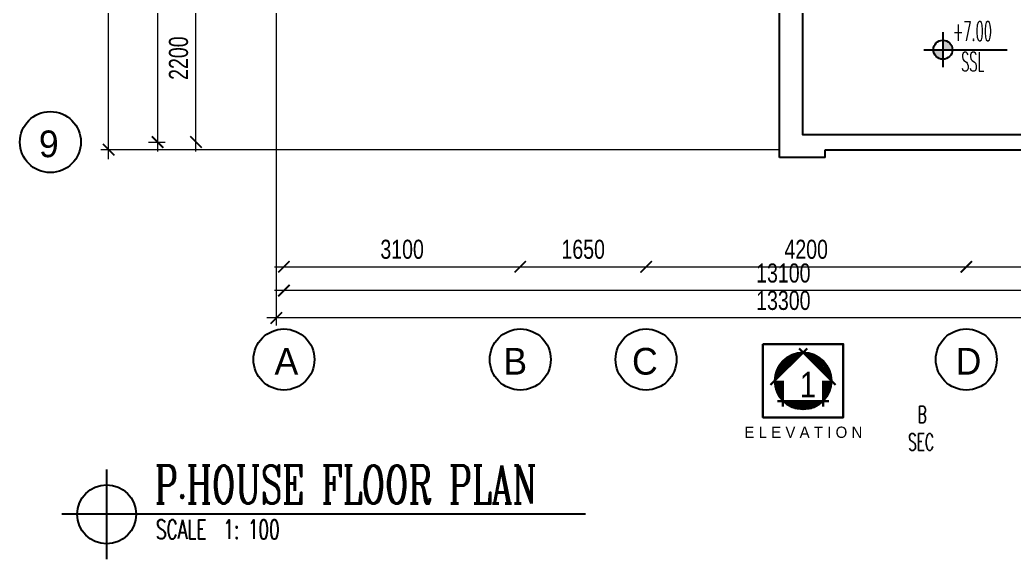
# Model space of a CAD drawing. Header units: metres. Extents: x 228262846 to 228432719, y 398618546 to 398687517.
# Drawn here: x 228336575 to 228349615, y 398661598 to 398668665 of the extents above; entities that cross this region are included whole.
import ezdxf

# ---------------------------------------------------------------- set-up
doc = ezdxf.new("R2010")
doc.units = ezdxf.units.M
doc.header["$LTSCALE"] = 10
doc.header["$MEASUREMENT"] = 0
doc.header["$PDMODE"] = 34
doc.linetypes.add('CENTER', pattern=[2, 1.25, -0.25, 0.25, -0.25])
doc.linetypes.add('DASHED2', pattern=[0.375, 0.25, -0.125])
for name, color, linetype, lineweight in [('A-DIM-15', 63, 'Continuous', 15), ('A-ELEV-03', 30, 'Continuous', 30), ('A-Handrail', 4, 'Continuous', 25), ('A-TXT-E', 3, 'Continuous', 30)]:
    doc.layers.add(name, color=color, linetype=linetype, lineweight=lineweight)
for name, color, linetype in [('AX', 1, 'CENTER'), ('ELEV-2', 136, 'Continuous'), ('LEVEL', 1, 'DASHED2'), ('SECTEXT', 10, 'Continuous'), ('tails', 11, 'Continuous'), ('TEX', 55, 'Continuous'), ('TEXT', 10, 'Continuous'), ('WALL-1', 7, 'Continuous')]:
    doc.layers.add(name, color=color, linetype=linetype)
doc.styles.add('ASA1', font='swissc.ttf')
doc.styles.add('EN-SCL-DIM', font='swisscl.ttf')
doc.styles.add('STYLE2', font='', dxfattribs={"height": 0.3})
doc.styles.add('STYLE5', font='romand.shx')
doc.styles.add('STYLE6', font='romanc.shx', dxfattribs={"width": 0.6})
doc.styles.add('WW', font='', dxfattribs={"height": 0.12})
doc.styles.get('STYLE2').set_extended_font_data('Andalus')
doc.styles.get('WW').set_extended_font_data('Andalus')
doc.dimstyles.new('ZFP-100$0', dxfattribs={"dimscale": 100, "dimtxt": 2.5, "dimasz": 1.5, "dimexe": 1, "dimexo": 1, "dimgap": 1, "dimtad": 1, "dimdec": 0, "dimzin": 0, "dimdsep": 46, "dimtxsty": 'EN-SCL-DIM', "dimblk": 'ARCHTICK', "dimcen": 2, "dimdle": 1.25, "dimclrd": 256, "dimclre": 256, "dimclrt": 2, "dimadec": 3, "dimazin": 2, "dimtfac": 1, "dimtdec": 0, "dimtix": 1, "dimtmove": 2, "dimatfit": 0, "dimldrblk": 'ARCHTICK', "dimfxl": 1, "dimtolj": 1, "dimtzin": 0, "dimlwd": -1, "dimlwe": -1, "dimarcsym": 0})

# ---------------------------------------------------------------- blocks, each defined once
blk = doc.blocks.new('*X29')
at = {"color": 0}
for p, q in [((-3.2, -8.337828901435925), (-3.2, -8.28664385356012)), ((-3.186045572304301, -8.28), (-3.07317637412162, -8.28)), ((-3.18, -8.337828901435925), (-3.18, -8.277409329085401)), ((-3.16, -8.337828901435925), (-3.16, -8.269999465063828)), ((-3.14, -8.337828901435925), (-3.14, -8.264264423550038)), ((-3.12, -8.337828901435925), (-3.12, -8.260099378763938)), ((-3.119412672034469, -8.26), (-3.07317637412162, -8.26)), ((-3.1, -8.337828901435925), (-3.1, -8.25743365613065)), ((-3.08, -8.337828901435925), (-3.08, -8.256224248070723)), ((-3.067169996740163, -8.26), (-3.026940076208711, -8.26)), ((-3.06, -8.267226410434557), (-3.06, -8.256452187541706)), ((-3.047326128736554, -8.28), (-2.960307175938913, -8.28)), ((-3.04, -8.28738377088098), (-3.04, -8.258121023859886)), ((-3.02, -8.307541131327405), (-3.02, -8.261257104456154)), ((-3, -8.327698491773829), (-3, -8.26591171638142)), ((-2.98, -8.347855852220253), (-2.98, -8.272165510852782)), ((-2.96, -8.368013212666677), (-2.96, -8.280136162735769)), ((-2.94, -8.3881705731131), (-2.94, -8.289991145331731)), ((-3.305012003753883, -8.38), (-3.270388989028592, -8.38)), ((-3.3, -8.5350415163429), (-3.3, -8.372755738468566)), ((-3.290307897658096, -8.36), (-3.270388989028592, -8.36)), ((-3.28, -8.5350415163429), (-3.28, -8.347932941618456)), ((-3.272536444997298, -8.34), (-3.270388989028592, -8.34)), ((-3.26, -8.337828901435925), (-3.26, -8.32796046030314)), ((-3.250779237853694, -8.32), (-3.07317637412162, -8.32)), ((-3.24, -8.337828901435925), (-3.24, -8.311534226068785)), ((-3.223313366738756, -8.3), (-3.07317637412162, -8.3)), ((-3.22, -8.337828901435925), (-3.22, -8.297916119472779)), ((-3.027482260732944, -8.3), (-2.923039381504464, -8.3)), ((-3.007638392729336, -8.32), (-2.895573510389529, -8.32)), ((-2.987794524725727, -8.34), (-2.873816303245941, -8.34)), ((-2.967950656722119, -8.36), (-2.856044850585143, -8.36)), ((-2.948106788718509, -8.38), (-2.841340744489357, -8.38)), ((-2.92, -8.408327933559525), (-2.92, -8.301969361489844)), ((-2.9, -8.428485294005949), (-2.9, -8.316419526591224)), ((-2.88, -8.448642654452373), (-2.88, -8.33387362765756)), ((-2.86, -8.468800014898797), (-2.86, -8.355204188534538)), ((-2.84, -8.488957375345219), (-2.84, -8.382023839232092)), ((-3.34659192312271, -8.48), (-3.270388989028592, -8.48)), ((-3.34179208807345, -8.46), (-3.270388989028592, -8.46)), ((-3.34, -8.5350415163429), (-3.34, -8.45385787494879)), ((-3.335383813238315, -8.44), (-3.270388989028592, -8.44)), ((-3.327245420788898, -8.42), (-3.270388989028592, -8.42)), ((-3.32, -8.5350415163429), (-3.32, -8.405181096410026)), ((-3.317203872204733, -8.4), (-3.270388989028592, -8.4)), ((-2.9282629207149, -8.4), (-2.829148876038507, -8.4)), ((-2.908419052711292, -8.42), (-2.819107327454342, -8.42)), ((-2.888575184707684, -8.44), (-2.810968935004924, -8.44)), ((-2.868731316704074, -8.46), (-2.804560660169789, -8.46)), ((-2.848887448700466, -8.48), (-2.799760825120529, -8.48)), ((-2.82, -8.509114735791643), (-2.82, -8.418048548419511)), ((-2.8, -8.529272096238067), (-2.8, -8.478824974483244)), ((-3.352033047695547, -8.540000000000001), (-3.270388989028592, -8.540000000000001)), ((-3.351671228190774, -8.52), (-3.270388989028592, -8.52)), ((-3.35095813207277, -8.56), (-3.270388989028592, -8.56)), ((-3.349867037298539, -8.5), (-3.270388989028592, -8.5)), ((-3.34842964967733, -8.58), (-3.270388989028592, -8.58)), ((-3.34, -8.616225157737011), (-3.34, -8.5350415163429)), ((-3.32, -8.664901936275776), (-3.32, -8.5350415163429)), ((-3.3, -8.697327294217235), (-3.3, -8.5350415163429)), ((-3.28, -8.722150091067345), (-3.28, -8.5350415163429)), ((-2.84, -8.688059193453709), (-2.84, -8.581125657340582)), ((-2.838883130215809, -8.58), (-2.79792309856591, -8.58)), ((-2.829043580696857, -8.5), (-2.7964857109447, -8.5)), ((-2.82, -8.65203448426629), (-2.82, -8.56096829689416)), ((-2.8190392622122, -8.56), (-2.795394616170469, -8.56)), ((-2.809199712693249, -8.52), (-2.794681520052465, -8.52)), ((-2.8, -8.591258058202557), (-2.8, -8.540810936447736)), ((-2.799195394208592, -8.540000000000001), (-2.794319700547693, -8.540000000000001)), ((-3.344406951966124, -8.6), (-3.270388989028592, -8.6)), ((-3.338822166506102, -8.620000000000001), (-3.270388989028592, -8.620000000000001)), ((-3.331574028262085, -8.64), (-3.270388989028592, -8.64)), ((-3.322517522588959, -8.66), (-3.270388989028592, -8.66)), ((-3.311446533757122, -8.68), (-3.270388989028592, -8.68)), ((-2.94, -8.78009188735407), (-2.94, -8.681912459572702)), ((-2.938102470233853, -8.68), (-2.834906214486117, -8.68)), ((-2.92, -8.768113671195957), (-2.92, -8.661755099126278)), ((-2.918258602230244, -8.66), (-2.82383522565428, -8.66)), ((-2.9, -8.753663506094577), (-2.9, -8.641597738679854)), ((-2.898414734226636, -8.64), (-2.814778719981154, -8.64)), ((-2.88, -8.73620940502824), (-2.88, -8.62144037823343)), ((-2.878570866223027, -8.620000000000001), (-2.807530581737137, -8.620000000000001)), ((-2.86, -8.714878844151263), (-2.86, -8.601283017787006)), ((-2.858726998219417, -8.6), (-2.801945796277115, -8.6)), ((-3.298063745101947, -8.700000000000001), (-3.270388989028592, -8.700000000000001)), ((-3.281925003530676, -8.72), (-3.270388989028592, -8.72)), ((-3.26232618494328, -8.74), (-3.07317637412162, -8.74)), ((-3.26, -8.74212257238266), (-3.26, -8.732254131249874)), ((-3.24, -8.758548806617016), (-3.24, -8.732254131249874)), ((-3.238037866252397, -8.76), (-3.07317637412162, -8.76)), ((-3.22, -8.772166913213022), (-3.22, -8.732254131249874)), ((-3.206521686155086, -8.78), (-3.07317637412162, -8.78)), ((-3.2, -8.783439179125681), (-3.2, -8.732254131249874)), ((-3.18, -8.7926737036004), (-3.18, -8.732254131249874)), ((-3.16, -8.800083567621973), (-3.16, -8.732254131249874)), ((-3.14, -8.805818609135763), (-3.14, -8.732254131249874)), ((-3.12, -8.809983653921863), (-3.12, -8.732254131249874)), ((-3.1, -8.812649376555152), (-3.1, -8.732254131249874)), ((-3.08, -8.813858784615078), (-3.08, -8.732254131249874)), ((-3.037321810251896, -8.78), (-2.939831062088132, -8.78)), ((-3.02, -8.808825928229645), (-3.02, -8.762541901358398)), ((-3.017477942248287, -8.76), (-2.908314881990825, -8.76)), ((-3, -8.80417131630438), (-3, -8.742384540911974)), ((-2.997634074244679, -8.74), (-2.884026563299944, -8.74)), ((-2.98, -8.79791752183302), (-2.98, -8.72222718046555)), ((-2.977790206241071, -8.72), (-2.864427744712563, -8.72)), ((-2.96, -8.789946869950032), (-2.96, -8.702069820019126)), ((-2.957946338237463, -8.700000000000001), (-2.848289003141292, -8.700000000000001)), ((-3.160254688844735, -8.8), (-3.07317637412162, -8.8)), ((-3.06, -8.813630845144097), (-3.06, -8.802856622251246)), ((-3.057165678255506, -8.8), (-2.986098059398472, -8.8)), ((-3.04, -8.811962008825915), (-3.04, -8.782699261804822))]:
    blk.add_line(p, q, dxfattribs=at)
blk = doc.blocks.new('A$C013603BD')
at = {"layer": 'ELEV-2'}
h = blk.add_hatch(color=256, dxfattribs=at)
h.paths.add_polyline_path([(0.3731527690019902, 0.2308626334471455, 0.4142135623725623), (0.2481527690019902, 0.3558626334471455), (0.2481527690019902, 0.2308626334471455)])
h.paths.add_polyline_path([(0.2481527690019902, 0.2308626334471455), (0.1231527690019902, 0.2308626334471455, 0.4142135623736278), (0.2481527690019902, 0.1058626334471455)])
at = {"layer": 'LEVEL', "linetype": 'Continuous'}
for p, q in [((0.2507064721903589, -3.66115955330315e-07), (0.2507064721903589, 0.4617256330103601)), ((-6.397763172572013e-07, 0.2308626334471455), (1.091715415567251, 0.2308626334471455))]:
    blk.add_line(p, q, dxfattribs=at)
blk.add_circle((0.2481527690019902, 0.2308626334471455), 0.125, dxfattribs=at)
blk = doc.blocks.new('_ArchTick')
at = {"color": 0, "linetype": 'ByBlock', "const_width": 0.15}
blk.add_lwpolyline([(-0.5, -0.5), (0.5, 0.5)], dxfattribs=at)
blk = doc.blocks.new('*D74')
at = {"layer": 'A-DIM-15', "transparency": 16777216}
for p, q in [((228355456.4890442, 398681988.6193237), (228355456.4890442, 398666838.6193237)), ((228349238.2415771, 398681863.6193237), (228355556.4890442, 398681863.6193237)), ((228353338.2416077, 398666963.6193237), (228355556.4890442, 398666963.6193237))]:
    blk.add_line(p, q, dxfattribs=at)
at = {"layer": 'Defpoints', "color": 0, "transparency": 16777216}
for p in [(228349138.2415771, 398681863.6193237), (228353238.2416077, 398666963.6193237), (228355456.4890442, 398666963.6193237)]:
    blk.add_point(p, dxfattribs=at)
at = {"layer": 'A-DIM-15', "transparency": 16777216, "xscale": 150, "yscale": 150, "zscale": 150}
for p, rotation in [((228355456.4890442, 398681863.6193237), 90), ((228355456.4890442, 398666963.6193237), 270)]:
    blk.add_blockref('_ArchTick', p, dxfattribs=dict(at, rotation=rotation))
at = {"layer": 'A-DIM-15', "color": 2, "transparency": 16777216, "insert": (228355228.4582447, 398674413.6193238), "char_height": 250, "attachment_point": 5, "rotation": 90, "style": 'EN-SCL-DIM'}
blk.add_mtext('\\A1;14900', dxfattribs=at)
blk = doc.blocks.new('*D84')
at = {"layer": 'A-DIM-15', "transparency": 16777216}
for p, q in [((228337738.7892456, 398666838.6193237), (228337738.7892456, 398681988.6193237)), ((228339838.2415771, 398681863.6193237), (228337638.7892456, 398681863.6193237)), ((228346538.2415771, 398666963.6193237), (228337638.7892456, 398666963.6193237))]:
    blk.add_line(p, q, dxfattribs=at)
at = {"layer": 'Defpoints', "color": 0, "transparency": 16777216}
for p in [(228337738.7892456, 398681863.6193237), (228339938.2415771, 398681863.6193237), (228346638.2415771, 398666963.6193237)]:
    blk.add_point(p, dxfattribs=at)
at = {"layer": 'A-DIM-15', "transparency": 16777216, "xscale": 150, "yscale": 150, "zscale": 150}
for p, rotation in [((228337738.7892456, 398681863.6193237), 90), ((228337738.7892456, 398666963.6193237), 270)]:
    blk.add_blockref('_ArchTick', p, dxfattribs=dict(at, rotation=rotation))
at = {"layer": 'A-DIM-15', "color": 2, "transparency": 16777216, "insert": (228337510.7584461, 398674413.6193238), "char_height": 250, "attachment_point": 5, "rotation": 90, "style": 'EN-SCL-DIM'}
blk.add_mtext('\\A1;14900', dxfattribs=at)
blk = doc.blocks.new('*D85')
at = {"layer": 'A-DIM-15', "transparency": 16777216}
for p, q in [((228338380.8482971, 398681888.6192627), (228338380.8482971, 398666938.6193848)), ((228338260.3522034, 398681763.6192627), (228338480.8482971, 398681763.6192627)), ((228338260.3522034, 398667063.6193848), (228338480.8482971, 398667063.6193848))]:
    blk.add_line(p, q, dxfattribs=at)
at = {"layer": 'Defpoints', "color": 0, "transparency": 16777216}
for p in [(228338160.3522034, 398681763.6192627), (228338160.3522034, 398667063.6193848), (228338380.8482971, 398667063.6193848)]:
    blk.add_point(p, dxfattribs=at)
at = {"layer": 'A-DIM-15', "transparency": 16777216, "xscale": 150, "yscale": 150, "zscale": 150}
for p, rotation in [((228338380.8482971, 398681763.6192627), 90), ((228338380.8482971, 398667063.6193848), 270)]:
    blk.add_blockref('_ArchTick', p, dxfattribs=dict(at, rotation=rotation))
at = {"layer": 'A-DIM-15', "color": 2, "transparency": 16777216, "insert": (228338152.8174976, 398674413.6193238), "char_height": 250, "attachment_point": 5, "rotation": 90, "style": 'EN-SCL-DIM'}
blk.add_mtext('\\A1;14700', dxfattribs=at)
blk = doc.blocks.new('*D86')
at = {"layer": 'A-DIM-15', "transparency": 16777216}
blk.add_line((228338884.7289429, 398666938.6193848), (228338884.7289429, 398669388.6192627), dxfattribs=at)
at = {"layer": 'Defpoints', "color": 0, "transparency": 16777216}
for p in [(228338884.7289429, 398669263.6192627), (228338884.7289429, 398669263.6192627), (228338884.7289429, 398667063.6193848)]:
    blk.add_point(p, dxfattribs=at)
at = {"layer": 'A-DIM-15', "transparency": 16777216, "xscale": 150, "yscale": 150, "zscale": 150}
for p, rotation in [((228338884.7289429, 398669263.6192627), 90), ((228338884.7289429, 398667063.6193848), 270)]:
    blk.add_blockref('_ArchTick', p, dxfattribs=dict(at, rotation=rotation))
at = {"layer": 'A-DIM-15', "color": 2, "transparency": 16777216, "insert": (228338656.6981433, 398668163.6193238), "char_height": 250, "attachment_point": 5, "rotation": 90, "style": 'EN-SCL-DIM'}
blk.add_mtext('\\A1;2200', dxfattribs=at)
blk = doc.blocks.new('*D93')
at = {"layer": 'A-DIM-15', "transparency": 16777216}
for p, q in [((228339938.2415771, 398675449.1098633), (228339938.2415771, 398664658.6900635)), ((228353238.2416077, 398667049.1098633), (228353238.2416077, 398664658.6900635)), ((228353363.2416077, 398664758.6900635), (228339813.2415771, 398664758.6900635))]:
    blk.add_line(p, q, dxfattribs=at)
at = {"layer": 'Defpoints', "color": 0, "transparency": 16777216}
for p in [(228339938.2415771, 398675549.1098633), (228353238.2416077, 398667149.1098633), (228339938.2415771, 398664758.6900635)]:
    blk.add_point(p, dxfattribs=at)
at = {"layer": 'A-DIM-15', "transparency": 16777216, "xscale": 150, "yscale": 150, "zscale": 150, "rotation": 180}
blk.add_blockref('_ArchTick', (228339938.2415771, 398664758.6900635), dxfattribs=at)
at = {"layer": 'A-DIM-15', "transparency": 16777216, "xscale": 150, "yscale": 150, "zscale": 150}
blk.add_blockref('_ArchTick', (228353238.2416077, 398664758.6900635), dxfattribs=at)
at = {"layer": 'A-DIM-15', "color": 2, "transparency": 16777216, "insert": (228346588.2415924, 398664986.8846899), "char_height": 250, "attachment_point": 5, "style": 'EN-SCL-DIM'}
blk.add_mtext('\\A1;13300', dxfattribs=at)
blk = doc.blocks.new('*D94')
at = {"layer": 'A-DIM-15', "transparency": 16777216}
blk.add_line((228353263.2415771, 398665117.5268555), (228339913.2415771, 398665117.5268555), dxfattribs=at)
at = {"layer": 'Defpoints', "color": 0, "transparency": 16777216}
for p in [(228340038.2415771, 398665117.5268555), (228340038.2415771, 398665117.5268555), (228353138.2415771, 398665117.5268555)]:
    blk.add_point(p, dxfattribs=at)
at = {"layer": 'A-DIM-15', "transparency": 16777216, "xscale": 150, "yscale": 150, "zscale": 150, "rotation": 180}
blk.add_blockref('_ArchTick', (228340038.2415771, 398665117.5268555), dxfattribs=at)
at = {"layer": 'A-DIM-15', "transparency": 16777216, "xscale": 150, "yscale": 150, "zscale": 150}
blk.add_blockref('_ArchTick', (228353138.2415771, 398665117.5268555), dxfattribs=at)
at = {"layer": 'A-DIM-15', "color": 2, "transparency": 16777216, "insert": (228346588.2415771, 398665345.7214819), "char_height": 250, "attachment_point": 5, "style": 'EN-SCL-DIM'}
blk.add_mtext('\\A1;13100', dxfattribs=at)
blk = doc.blocks.new('*D95')
at = {"layer": 'A-DIM-15', "transparency": 16777216}
blk.add_line((228339913.2415771, 398665428.8219604), (228343263.2415771, 398665428.8219604), dxfattribs=at)
at = {"layer": 'Defpoints', "color": 0, "transparency": 16777216}
for p in [(228340038.2415771, 398665428.8219604), (228343138.2415771, 398665428.8219604), (228343138.2415771, 398665428.8219604)]:
    blk.add_point(p, dxfattribs=at)
at = {"layer": 'A-DIM-15', "transparency": 16777216, "xscale": 150, "yscale": 150, "zscale": 150, "rotation": 180}
blk.add_blockref('_ArchTick', (228340038.2415771, 398665428.8219604), dxfattribs=at)
at = {"layer": 'A-DIM-15', "transparency": 16777216, "xscale": 150, "yscale": 150, "zscale": 150}
blk.add_blockref('_ArchTick', (228343138.2415771, 398665428.8219604), dxfattribs=at)
at = {"layer": 'A-DIM-15', "color": 2, "transparency": 16777216, "insert": (228341588.2415771, 398665657.0165869), "char_height": 250, "attachment_point": 5, "style": 'EN-SCL-DIM'}
blk.add_mtext('\\A1;3100', dxfattribs=at)
blk = doc.blocks.new('*D96')
at = {"layer": 'A-DIM-15', "transparency": 16777216}
blk.add_line((228343013.2415771, 398665428.8219604), (228344913.2415771, 398665428.8219604), dxfattribs=at)
at = {"layer": 'Defpoints', "color": 0, "transparency": 16777216}
for p in [(228343138.2415771, 398665428.8219604), (228344788.2415771, 398665428.8219604), (228344788.2415771, 398665428.8219604)]:
    blk.add_point(p, dxfattribs=at)
at = {"layer": 'A-DIM-15', "transparency": 16777216, "xscale": 150, "yscale": 150, "zscale": 150, "rotation": 180}
blk.add_blockref('_ArchTick', (228343138.2415771, 398665428.8219604), dxfattribs=at)
at = {"layer": 'A-DIM-15', "transparency": 16777216, "xscale": 150, "yscale": 150, "zscale": 150}
blk.add_blockref('_ArchTick', (228344788.2415771, 398665428.8219604), dxfattribs=at)
at = {"layer": 'A-DIM-15', "color": 2, "transparency": 16777216, "insert": (228343963.2415771, 398665656.8527599), "char_height": 250, "attachment_point": 5, "style": 'EN-SCL-DIM'}
blk.add_mtext('\\A1;1650', dxfattribs=at)
blk = doc.blocks.new('*D97')
at = {"layer": 'A-DIM-15', "transparency": 16777216}
blk.add_line((228344663.2415771, 398665428.8219604), (228349113.2416077, 398665428.8219604), dxfattribs=at)
at = {"layer": 'Defpoints', "color": 0, "transparency": 16777216}
for p in [(228344788.2415771, 398665428.8219604), (228348988.2416077, 398665428.8219604), (228348988.2416077, 398665428.8219604)]:
    blk.add_point(p, dxfattribs=at)
at = {"layer": 'A-DIM-15', "transparency": 16777216, "xscale": 150, "yscale": 150, "zscale": 150, "rotation": 180}
blk.add_blockref('_ArchTick', (228344788.2415771, 398665428.8219604), dxfattribs=at)
at = {"layer": 'A-DIM-15', "transparency": 16777216, "xscale": 150, "yscale": 150, "zscale": 150}
blk.add_blockref('_ArchTick', (228348988.2416077, 398665428.8219604), dxfattribs=at)
at = {"layer": 'A-DIM-15', "color": 2, "transparency": 16777216, "insert": (228346888.2415924, 398665656.8527599), "char_height": 250, "attachment_point": 5, "style": 'EN-SCL-DIM'}
blk.add_mtext('\\A1;4200', dxfattribs=at)
blk = doc.blocks.new('*D98')
at = {"layer": 'A-DIM-15', "transparency": 16777216}
blk.add_line((228348863.2416077, 398665428.8219604), (228353263.2415771, 398665428.8219604), dxfattribs=at)
at = {"layer": 'Defpoints', "color": 0, "transparency": 16777216}
for p in [(228348988.2416077, 398665428.8219604), (228353138.2415771, 398665428.8219604), (228353138.2415771, 398665428.8219604)]:
    blk.add_point(p, dxfattribs=at)
at = {"layer": 'A-DIM-15', "transparency": 16777216, "xscale": 150, "yscale": 150, "zscale": 150, "rotation": 180}
blk.add_blockref('_ArchTick', (228348988.2416077, 398665428.8219604), dxfattribs=at)
at = {"layer": 'A-DIM-15', "transparency": 16777216, "xscale": 150, "yscale": 150, "zscale": 150}
blk.add_blockref('_ArchTick', (228353138.2415771, 398665428.8219604), dxfattribs=at)
at = {"layer": 'A-DIM-15', "color": 2, "transparency": 16777216, "insert": (228351063.2415924, 398665656.8527599), "char_height": 250, "attachment_point": 5, "style": 'EN-SCL-DIM'}
blk.add_mtext('\\A1;4150', dxfattribs=at)
blk = doc.blocks.new('A$C1AEC757C')
at = {"layer": 'TEXT'}
blk.add_line((0.3871245074615217, 1.174248983694383), (0.3871245074615217, 2.900571871577995e-08), dxfattribs=at)
blk.add_circle((0.3871245074615217, 0.5871245063791548), 0.3871244773463332, dxfattribs=at)

msp = doc.modelspace()

# ---------------------------------------------------------------- linework, layer by layer
at = {"layer": 'A-ELEV-03', "color": 3}
for p, q in [((228346900.0404968, 398664358.387207), (228346422.0788879, 398663884.1568604)), ((228346794.8182983, 398664358.387207), (228347272.7799072, 398663884.1568604)), ((228346583.8547058, 398663595.9750366), (228346583.8547058, 398663933.4359741)), ((228347111.0040283, 398663933.4359741), (228347111.0040283, 398663595.9750366)), ((228347184.8903503, 398663669.8612671), (228346509.9684448, 398663669.8612671))]:
    msp.add_line(p, q, dxfattribs=at)
msp.add_lwpolyline([(228346320.7877502, 398664416.4014282), (228347374.0710449, 398664416.4014282), (228347374.0710449, 398663454.9375), (228346320.7877502, 398663454.9375)], close=True, dxfattribs=at)
msp.add_circle((228346847.4293823, 398663933.4359741), 371.2499999999999, dxfattribs=at)
at = {"layer": 'A-Handrail'}
for p, q in [((228346538.2415161, 398666863.6196899), (228346538.2414856, 398669163.6193237)), ((228347138.2415161, 398666863.6196899), (228346538.2415161, 398666863.6196899)), ((228347138.2414856, 398666963.6193237), (228353238.2416077, 398666963.6193237)), ((228347138.2415161, 398666863.6196899), (228347138.2414856, 398666963.6193237))]:
    msp.add_line(p, q, dxfattribs=at)
msp.add_lwpolyline([(228346838.2415161, 398669163.6193237), (228346838.2415466, 398667163.6193848), (228353038.2416077, 398667163.6193848), (228353038.2416077, 398681663.6193848), (228340138.2415466, 398681663.6193848), (228340138.2415466, 398675563.6193237), (228344038.2415771, 398675563.6193237)], dxfattribs=at)
at = {"layer": 'AX', "linetype": 'ByBlock', "ltscale": 0.1}
for centre in [(228336975.1455078, 398667063.6192627), (228340038.2415771, 398664214.0393066), (228343138.2415771, 398664214.0393066), (228344788.2415771, 398664214.0393066), (228348988.2416077, 398664214.0393066)]:
    msp.add_circle(centre, 399.9999999999986, dxfattribs=at)
at = {"layer": 'TEXT'}
msp.add_line((228343993.6547546, 398662185.2096558), (228337126.2015991, 398662185.2096558), dxfattribs=at)

# ---------------------------------------------------------------- block references
at = {"layer": 'LEVEL', "xscale": 1000, "yscale": 1000, "zscale": 1000}
msp.add_blockref('A$C013603BD', (228348433.2150574, 398668043.5166016), dxfattribs=at)
at = {"layer": 'tails', "xscale": -1336.499989032745, "yscale": 1336.499989032745, "zscale": 1336.5, "rotation": 270}
msp.add_blockref('*X29', (228358254.5123901, 398668040.736145), dxfattribs=at)
at = {"layer": 'WALL-1', "xscale": 1000, "yscale": 1000, "zscale": 1000}
msp.add_blockref('A$C1AEC757C', (228337326.2015686, 398661598.085144), dxfattribs=at)

# ---------------------------------------------------------------- texts
at = {"layer": 'A-TXT-E', "style": 'ASA1'}
msp.add_text('1', height=334.1250000000001, dxfattribs=at).set_placement((228346804.6166382, 398663718.5731201))
at = {"layer": 'A-TXT-E', "ltscale": 2, "style": 'STYLE2'}
msp.add_text('E L E V A T I O N', height=147.6225, dxfattribs=at).set_placement((228346077.742157, 398663187.0543823))
at = {"layer": 'LEVEL', "style": 'STYLE5', "width": 0.5}
for s, p in [('+7.00', (228348810.2263794, 398668391.9688721)), ('SSL', (228348920.0595093, 398667990.9992065))]:
    msp.add_text(s, height=249.9999999999999, dxfattribs=at).set_placement(p)
at = {"layer": 'SECTEXT', "ltscale": 0.15, "style": 'STYLE6', "width": 0.6}
for s, p in [('B', (228348350.1253967, 398663383.0927124)), ('SEC', (228348225.0007019, 398663022.1514893))]:
    msp.add_text(s, height=220, dxfattribs=at).set_placement(p)
at = {"layer": 'TEX', "style": 'WW'}
for s, p in [('9', (228336823.8631897, 398666865.6399536)), ('C', (228344603.4205933, 398664016.0599976)), ('A', (228339914.5088806, 398664016.0599976)), ('B', (228342915.3302307, 398664016.0599976)), ('D', (228348847.7395935, 398664016.0599976))]:
    msp.add_text(s, height=350, dxfattribs=at).set_placement(p)
at = {"layer": 'TEXT', "style": 'STYLE6', "width": 0.65}
for s, height, p in [('P.HOUSE FLOOR PLAN', 500, (228338342.7509766, 398662326.3114624)), ('SCALE  1: 100', 250, (228338360.1673584, 398661862.0485229))]:
    msp.add_text(s, height=height, dxfattribs=at).set_placement(p)

# ---------------------------------------------------------------- dimensions: what is measured, and where the dimension line sits
at = {"layer": 'A-DIM-15'}
for base, p1, p2, angle, picture, middle in [((228337738.7892456, 398681863.6193237), (228346638.2415771, 398666963.6193237), (228339938.2415771, 398681863.6193237), 90, '*D84', (228337510.7584461, 398674413.6193238)), ((228355456.4890442, 398666963.6193237), (228349138.2415771, 398681863.6193237), (228353238.2416077, 398666963.6193237), 90, '*D74', (228355228.4582447, 398674413.6193238)), ((228338380.8482971, 398667063.6193848), (228338160.3522034, 398681763.6192627), (228338160.3522034, 398667063.6193848), 90, '*D85', (228338152.8174976, 398674413.6193238)), ((228339938.2415771, 398664758.6900635), (228353238.2416077, 398667149.1098633), (228339938.2415771, 398675549.1098633), 180, '*D93', (228346588.2415924, 398664986.8846899)), ((228338884.7289429, 398669263.6192627), (228338884.7289429, 398667063.6193848), (228338884.7289429, 398669263.6192627), 90, '*D86', (228338656.6981433, 398668163.6193238)), ((228343138.2415771, 398665428.8219604), (228340038.2415771, 398665428.8219604), (228343138.2415771, 398665428.8219604), 180, '*D95', (228341588.2415771, 398665657.0165869)), ((228344788.2415771, 398665428.8219604), (228343138.2415771, 398665428.8219604), (228344788.2415771, 398665428.8219604), 180, '*D96', (228343963.2415771, 398665656.8527599)), ((228348988.2416077, 398665428.8219604), (228344788.2415771, 398665428.8219604), (228348988.2416077, 398665428.8219604), 180, '*D97', (228346888.2415924, 398665656.8527599)), ((228353138.2415771, 398665428.8219604), (228348988.2416077, 398665428.8219604), (228353138.2415771, 398665428.8219604), 180, '*D98', (228351063.2415924, 398665656.8527599)), ((228340038.2415771, 398665117.5268555), (228353138.2415771, 398665117.5268555), (228340038.2415771, 398665117.5268555), 180, '*D94', (228346588.2415771, 398665345.7214819))]:
    dim = msp.add_linear_dim(base=base, p1=p1, p2=p2, angle=angle, dimstyle='ZFP-100$0', dxfattribs=at)
    dim.commit()
    dim.dimension.update_dxf_attribs({"geometry": picture, "text_midpoint": middle})

doc.saveas('drawing.dxf')
